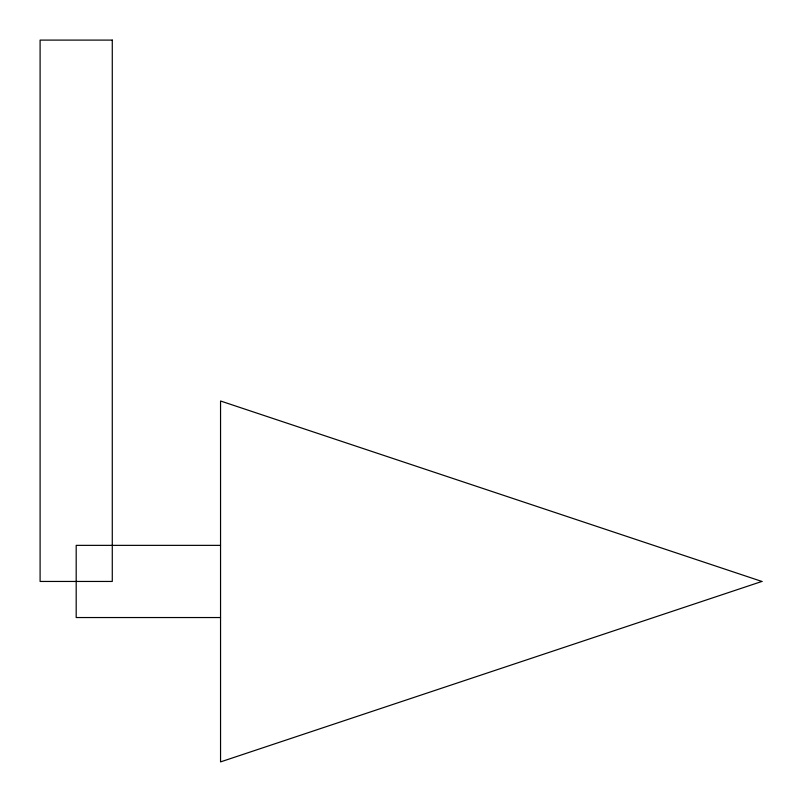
<?xml version="1.0" encoding="UTF-8"?>
<svg xmlns="http://www.w3.org/2000/svg" width="802" height="802" viewBox="0 0 802 802"><rect width="100%" height="100%" fill="white"/><g stroke="black" fill="none" stroke-linecap="round" stroke-linejoin="round"><path stroke-width="1.2" d="M220.55 545.36L76.19 545.36L76.19 617.54L220.55 617.54M761.9 581.45L220.55 761.9L220.55 401L761.9 581.45M112.28 40.1L40.1 40.1L40.1 581.45L112.28 581.45L112.28 40.1"/></g></svg>
